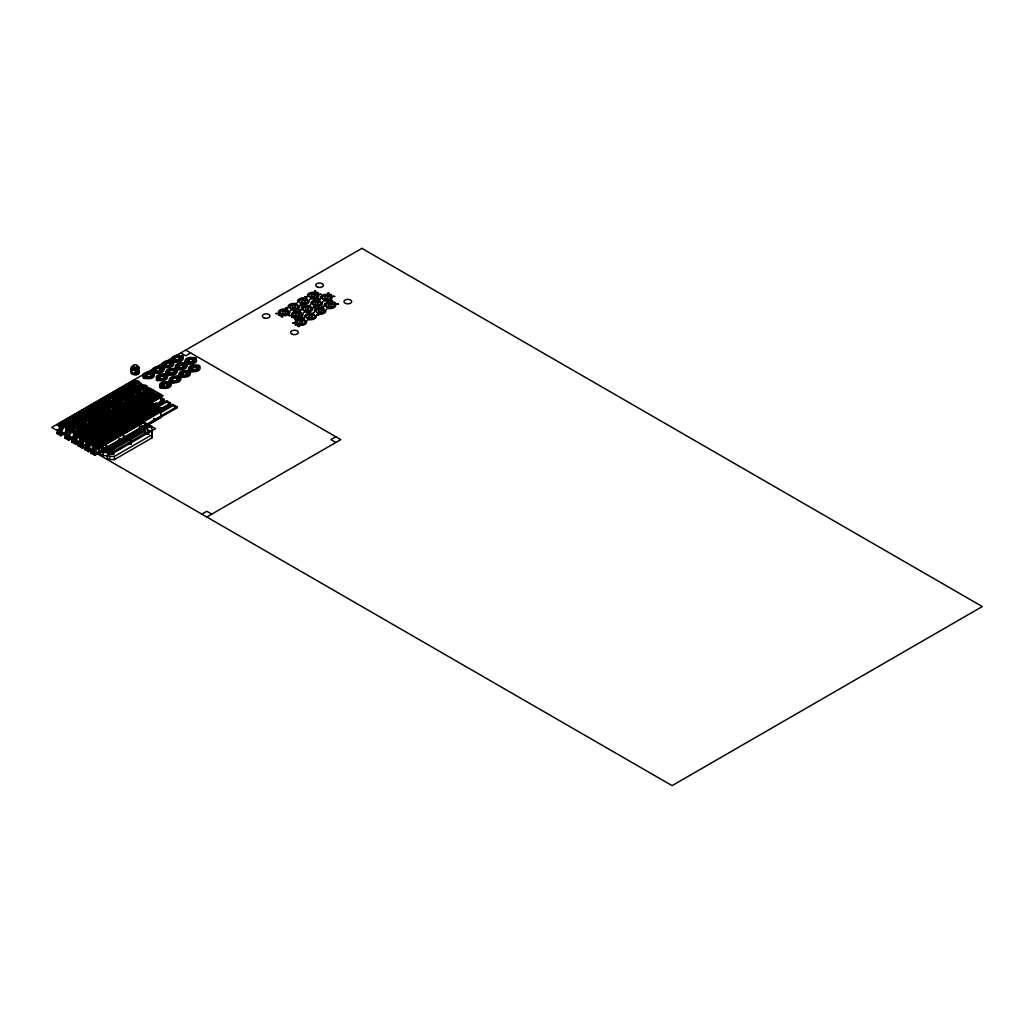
<?xml version="1.0" encoding="UTF-8"?>
<svg xmlns="http://www.w3.org/2000/svg" width="1034" height="1034" viewBox="0 0 1034 1034"><rect width="100%" height="100%" fill="white"/><g stroke="black" fill="none" stroke-linecap="round" stroke-linejoin="round"><path stroke-width="1.5" d="M145.458 430.919L107.833 452.633L107.833 455.787L103.064 455.684L100.582 454.249L100.841 451.238L143.028 426.887L145.251 428.166L145.458 434.073L145.251 431.32M114.412 459.587L114.412 456.433L152.024 434.719L151.83 431.966L149.594 430.674L107.407 455.038L107.161 458.049L109.643 459.471L114.412 459.587L152.024 437.873L152.024 434.719M136.604 373.158L136.604 372.292M138.297 368.66L138.297 369.526A4.033 2.327 0 0 1 137.91 372.679A4.033 2.327 0 0 1 132.417 372.692A4.033 2.327 0 0 1 131.99 369.539M133.864 408.921L133.011 408.895M163.837 385.656C162.558 387.259 169.938 386.186 167.004 385.075M166.435 364.808C165.22 366.45 172.355 365.299 169.602 364.239M183.199 374.476C182.074 376.169 189.222 374.903 186.353 373.894M189.338 361.267C187.981 362.934 195.555 361.68 192.492 360.672M92.491 436.813L90.927 436.865M103.581 444.129L104.964 443.793M136.087 370.844L135.066 370.702M160.128 377.268C156.47 378.715 166.267 379.594 163.462 377.436M166.267 364.046L164.923 364.433L166.422 364.705M163.669 384.906L162.325 385.255L163.824 385.566M179.489 366.088C175.78 367.509 185.59 368.453 182.798 366.23M183.031 373.726L181.687 374.114L183.186 374.386M189.157 360.504L187.813 360.853L189.325 361.163M133.218 423.436L133.916 422.984M136.837 365.933C138.672 363.929 130.736 364.666 133.14 366.566M159.921 369.655C161.42 367.833 154.609 368.117 155.772 370.25C155.914 371.801 162.222 371.154 159.934 369.823M169.589 364.071C171.747 362.688 164.755 362.327 166.306 363.903M163.462 377.294C165.556 375.833 158.46 375.626 160.167 377.126M179.27 358.475C180.73 356.627 173.854 357.053 175.185 359.069C175.198 360.646 181.596 359.935 179.296 358.669M167.004 384.919C169.188 383.485 161.95 383.2 163.708 384.751M182.811 366.114C184.892 364.718 177.99 364.369 179.528 365.946M176.672 379.336C178.145 377.552 171.424 377.824 172.536 379.93C172.652 381.456 178.921 380.874 176.698 379.504M192.492 360.53C194.534 359.108 187.412 358.772 189.209 360.362M186.353 373.752C188.459 372.33 181.415 372.033 183.07 373.584M84.62 436.839L85.318 436.477M131.344 371.943L130.969 370.689M86.649 419.287L87.373 419.054M135.04 391.356L135.855 391.395M147.448 415.138L148.263 415.177M66.473 428.27L142.278 384.467L145.277 385.772L68.593 430.041L67.585 429.459M142.511 414.13L143.894 414.13M137.083 366.876C135.557 367.16 139.836 367.031 136.85 366.101M63.501 425.245L61.872 426.59L59.869 425.439L137.548 380.59L139.551 381.753L137.212 382.696M71.32 429.756L69.692 431.113L67.688 429.95L145.355 385.1L147.371 386.264L145.031 387.207M134.717 382.528L136.346 381.184L137.289 382.838L135.661 384.183M142.524 387.052L144.165 385.708L145.109 387.349L143.48 388.694M149.012 388.319L146.13 386.264L69.692 430.39L73.285 432.044M59.765 423.371L133.968 380.538M133.968 381.96L59.765 424.806L59.765 430.674L65.724 434.112L65.724 427.817L63.113 426.305L63.113 428.864L59.765 424.948M61.277 424.961L134.472 382.696M60.773 425.53L137.457 381.262L134.498 379.943L58.679 423.72L61.032 425.388M63.746 425.09L136.94 382.826M61.484 426.745L135.932 383.769L134.213 381.96M62.234 426.603L135.428 384.338M63.113 426.305L137.561 383.33L140.172 384.829L140.172 388.125M56.663 430.325L61.626 427.456L56.663 424.586M190.67 352.956L185.706 355.812L180.743 352.956M61.484 427.921L91.806 410.408M94.572 408.818L109.733 400.055M112.486 398.465L134.549 385.734M65.969 426.952L140.172 384.118L134.213 380.538M66.447 432.548L60.877 435.766L56.909 433.479L56.909 432.328L62.479 429.11M140.172 384.971L65.969 427.817L65.969 434.112M56.909 433.479L62.479 430.26M67.585 427.882L141.787 385.049M141.787 386.483L67.585 429.317L67.585 435.185L73.543 438.636L73.543 432.328L70.932 430.816L70.932 433.375L69.304 432.432L68.593 430.041M69.097 429.472L142.291 387.207M56.909 432.328L60.877 434.616L66.447 431.411M71.553 429.601L144.76 387.336M69.304 431.256L143.752 388.28L143.041 387.065M70.053 431.113L143.248 388.862M70.932 430.816L145.38 387.84L147.991 389.34L147.991 392.636M69.304 432.432L73.44 430.041M76.193 428.451L85.848 422.88M88.601 421.29L109.281 409.348M112.034 407.758L121.689 402.187M124.442 400.597L134.097 395.027M136.85 393.424L139.616 391.834M74.267 437.059L68.696 440.277L64.728 437.989L64.728 436.839L70.325 433.466M73.789 431.462L147.991 388.629L142.033 385.049M147.991 389.482L73.789 432.328L73.789 438.636L76.529 437.046M64.728 437.989L70.286 434.771M75.404 432.393L149.594 389.559M149.594 390.994L75.404 433.828L75.404 439.708L79.864 442.281L79.864 436.555M75.87 434.241L152.799 389.831M151.559 393.967L150.861 391.576L76.413 434.564L77.111 436.943L78.752 437.886L78.752 435.909M64.728 436.839L68.696 439.14L74.267 435.921M77.511 435.185L154.441 390.774M77.111 435.779L151.559 392.791M77.111 436.943L154.312 392.274M82.733 440.342L75.766 444.362L71.798 442.074L71.798 440.923L77.369 437.705M154.312 393.708L80.109 436.555L80.109 442.281L82.862 440.691M81.725 436.051L155.927 393.217M71.798 442.074L77.369 438.855M155.927 394.639L81.725 437.485L81.725 443.353L86.197 445.938L86.197 440.2M82.203 437.899L159.133 393.489M71.798 440.923L75.766 443.211L82.733 439.204M83.832 438.843L160.761 394.432M83.444 439.424L157.892 396.449L157.194 395.234L82.746 438.209L83.444 440.6L85.072 441.544L85.072 439.566L160.645 395.932M83.444 440.6L157.892 397.612L157.918 395.789L153.2 392.92M89.053 444L82.1 448.019L78.119 445.719L78.119 444.581L83.689 441.363M160.645 397.366L86.442 440.2L86.442 445.938M149.852 404.023L88.058 439.708L92.517 442.423M78.119 445.719L83.689 442.513M149.852 405.457L88.058 441.13L88.058 447.011L92.517 449.596L92.517 443.857M88.536 441.557L153.058 404.307L154.686 405.25L90.165 442.5M151.817 408.43L151.106 406.052L89.066 441.867L89.777 444.258L91.406 445.202L91.406 443.211M78.119 444.581L82.1 446.869L89.053 442.849M153.11 405.871L164.251 399.434L159.52 396.578M89.777 443.082L151.817 407.267M151.714 407.823L164.251 400.585L164.251 399.434M151.029 408.65L160.645 403.092L160.645 397.224M89.777 444.258L154.557 406.75M93.991 448.459L88.42 451.677L84.452 449.376L84.452 448.226L90.023 445.021M152.683 408.844L166.603 400.804L170.571 403.092L170.571 404.242L158.047 411.48M153.446 409.374L153.446 407.396L154.557 408.042L92.776 443.857L92.776 449.596M94.378 443.353L156.173 407.68M84.452 449.376L90.023 446.158M154.066 409.18L166.603 401.942L170.571 404.242M156.173 409.115L94.378 444.788L94.378 450.669L98.85 453.241L98.85 447.515M94.857 445.202L159.378 407.952L161.02 408.895L96.498 446.145M158.137 412.088L157.439 409.697L95.399 445.525L96.097 447.903L97.739 448.846L97.739 446.869M84.452 448.226L88.42 450.527L93.991 447.308M158.047 410.33L170.571 403.092M96.097 446.74L158.137 410.912M96.097 447.903L160.89 410.408M97.855 446.934L142.524 421.148L155.552 428.671L110.884 454.456L72.794 432.471L149.723 388.047L163.088 395.763L151.442 402.484L164.264 409.891L98.98 447.58L99.096 453.241L103.129 450.914M160.399 411.687L172.937 404.449L176.904 406.75L176.904 407.887L94.753 455.322L90.785 453.034L90.785 451.884L96.343 448.666M94.378 450.527L97.067 448.976M101.203 446.727L142.149 423.087M90.785 453.034L96.343 449.816M99.6 447.942L144.269 422.156M160.399 412.837L172.937 405.599L176.904 407.887M90.785 451.884L94.753 454.172L176.904 406.75M105.817 449.363L108.505 447.812M111.194 446.261L113.869 444.71M116.558 443.159L119.246 441.608M123.279 439.282L130 435.404M132.675 433.853L135.364 432.302M138.052 430.751L140.74 429.2M143.429 427.649L160.89 417.568L160.89 411.7L159.779 411.054M104.434 450.734L149.103 424.948M107.769 450.527L148.728 426.887M106.166 451.742L150.835 425.943M117.592 450.165L121.766 447.748M201.837 514.131L206.8 511.274L211.763 514.131M335.843 436.762L330.88 439.631L335.843 442.5M206.8 517L340.806 439.631L185.706 350.087M133.722 380.383L140.534 383.924M66.189 427.107L59.468 423.617M131.189 368.983L131.202 368.97A4.033 2.327 0 0 1 131.383 368.505M135.868 371.581L136.604 371.516A4.033 2.327 0 0 1 135.764 371.645M61.006 425.09L58.667 426.034L59.623 427.675L61.95 426.732M68.813 429.601L66.486 430.545L67.443 432.186L69.769 431.256M142.434 422.958L145.251 424.16L145.458 426.913M148.999 426.745L151.83 427.96L152.024 430.713M128.914 389.314L129.689 389.314M84.995 432.716L85.757 432.716M97.726 440.006L97.726 440.846M149.439 417.555L148.87 418.266M136.889 368.143C136.423 369.888 132.779 369.048 132.378 367.574C134.51 366.941 138.646 367.652 136.889 368.143A1.758 1.008 0 0 1 135.351 369.267A1.758 1.008 0 0 1 133.399 368.363A1.758 1.008 0 0 1 134.976 367.251M138.039 370.909L138.504 369.513M138.414 370.96L138.466 370.947A4.214 2.43 0 0 1 137.961 374.218A4.214 2.43 0 0 1 132.262 374.179A4.214 2.43 0 0 1 131.848 370.909M107.833 448.627L103.064 448.51L100.673 447.127M114.412 452.427L109.643 452.31L107.252 450.927M100.841 451.238L103.064 452.53L107.833 452.633M107.407 455.038L109.643 456.317L114.412 456.433M145.251 398.31L144.243 398.956M151.507 401.955L150.757 402.73M149.852 389.559L154.312 392.132M156.173 393.217L160.645 395.789M140.378 385.656L143.028 387.194M146.88 389.417L150.848 391.705M146.88 390.555L149.516 392.08M164.251 400.585L160.27 398.297L160.27 397.146M150.098 404.023L154.557 406.608M156.418 407.68L160.89 410.265M150.098 405.457L151.106 406.052M156.418 409.115L157.439 409.697M59.765 423.513L65.724 426.952M67.585 428.024L73.543 431.462M75.404 432.535L79.864 435.12M81.725 436.193L86.197 438.778M94.378 443.496L98.85 446.081M68.839 429.898L66.473 428.503M134.006 366.32C134.368 368.026 131.292 366.98 133.037 366.01A3.684 2.133 0 0 0 132.507 369.164A3.684 2.133 0 0 0 138.026 369.022A3.684 2.133 0 0 0 137.07 365.868M131.434 371.671L131.163 369.771M152.024 437.873L151.83 431.966M172.937 404.449L172.937 405.599M166.603 400.804L166.603 401.942M154.557 408.042L154.557 411.054M154.312 393.566L154.312 396.578M153.95 393.489L153.95 394.639M143.752 388.28L143.752 389.443M138.129 372.705L138.129 374.127M136.785 373.222C137.638 375.471 134.097 375.058 135.764 372.421M135.932 383.769L135.932 384.932M131.383 369.28L131.383 370.133M109.643 456.317L109.643 459.471M103.064 452.53L103.064 455.684M94.753 454.172L94.753 455.322M88.42 450.527L88.42 451.677M82.1 446.869L82.1 448.019M75.766 443.211L75.766 444.362M68.696 439.14L68.696 440.277M60.877 434.616L60.877 435.766M179.696 355.567A2.663 1.538 0 0 0 182.01 355.463L183.251 356.006A2.663 1.538 0 0 0 182.966 357.48M171.903 359.199A2.663 1.538 0 0 1 168.839 360.969M162.235 364.795A2.663 1.538 0 0 1 159.171 366.553M152.554 370.379A2.663 1.538 0 0 1 149.491 372.15M143.196 376.647A2.663 1.538 0 0 1 143.028 377.979L144.178 378.638A2.663 1.538 0 0 1 146.492 378.534M154.234 374.89A2.663 1.538 0 0 1 157.297 373.119M163.915 369.293A2.663 1.538 0 0 1 166.978 367.535M173.583 363.709A2.663 1.538 0 0 1 176.659 361.939M192.919 357.622A2.663 1.538 0 0 0 195.232 357.518L196.434 358.126A2.663 1.538 0 0 0 196.189 359.522M185.125 361.254A2.663 1.538 0 0 1 182.062 363.012M175.457 366.837A2.663 1.538 0 0 1 172.381 368.608M165.776 372.421A2.663 1.538 0 0 1 162.713 374.192M156.418 378.69A2.663 1.538 0 0 1 156.237 380.021L157.401 380.693A2.663 1.538 0 0 1 159.714 380.577M167.456 376.932A2.663 1.538 0 0 1 170.52 375.161M177.137 371.348A2.663 1.538 0 0 1 180.2 369.577M186.805 365.752A2.663 1.538 0 0 1 189.868 363.981M196.46 365.248A2.663 1.538 0 0 0 198.774 365.144L199.924 365.816A2.663 1.538 0 0 0 199.73 367.148M188.666 368.879A2.663 1.538 0 0 1 185.603 370.65M178.998 374.463A2.663 1.538 0 0 1 175.935 376.234M169.317 380.06A2.663 1.538 0 0 1 166.254 381.83M159.96 386.328A2.663 1.538 0 0 1 159.792 387.66L160.942 388.319A2.663 1.538 0 0 1 163.256 388.202M170.998 384.57A2.663 1.538 0 0 1 174.061 382.8M180.679 378.974A2.663 1.538 0 0 1 183.742 377.203M190.346 373.39A2.663 1.538 0 0 1 193.423 371.62M136.837 370.715A1.758 1.008 0 0 1 134.963 371.994M137.108 365.933A4.033 2.327 0 0 1 138.336 369.397A4.033 2.327 0 0 1 132.21 369.577A4.033 2.327 0 0 1 132.856 366.049M150.111 374.088C154.182 379.323 139.68 374.696 150.111 374.088M173.001 370.547C170.52 369.539 166.823 372.563 170.623 372.731C173.066 374.437 175.289 371.141 172.988 370.65M195.904 367.005C200.273 372.111 185.345 367.794 195.904 367.044M103.413 448.317L104.395 447.528L103.426 448.252M119.052 439.295L120.034 438.506L119.065 439.23M139.396 427.546L140.353 426.719L139.422 427.417M153.549 419.377L154.467 418.512L153.549 419.377M155.281 403.764L156.263 402.976L155.294 403.699M278.986 311.648L280.382 311.712L278.999 311.583M288.654 306.064L290.063 306.129L288.68 305.986M292.195 313.703L293.604 313.716L292.195 313.703M295.75 321.328L297.146 321.393L295.75 321.29M298.335 300.48L299.731 300.545L298.348 300.442M301.876 308.106L303.285 308.171L301.902 308.042M305.418 315.745L306.827 315.809L305.431 315.706M308.016 294.884L309.412 294.91L308.016 294.884M311.557 302.523L312.953 302.587L311.57 302.484M315.099 310.148L316.507 310.174L315.099 310.148M321.238 296.939L322.634 297.004L321.251 296.9M324.779 304.565L326.175 304.629L324.805 304.487M152.373 372.589L154.48 372.679L152.399 372.511M162.054 367.005L164.16 367.057L162.054 367.005M165.595 374.644L167.702 374.683L165.608 374.592M169.137 382.27L171.243 382.36L169.162 382.192M171.734 361.422L173.841 361.461L171.747 361.383M175.276 369.048L177.383 369.138L175.302 368.97M178.817 376.686L180.924 376.725L178.817 376.686M184.957 363.464L187.064 363.503L184.957 363.464M188.498 371.103L190.605 371.141L188.511 371.051M68.955 420.631L70.532 420.683L68.955 420.631M76.775 425.142L78.351 425.233L76.813 425.052M84.594 429.653L86.171 429.705L84.607 429.614M90.914 433.311L92.491 433.362L90.927 433.259M97.248 436.968L98.825 437.007L97.248 436.968M103.581 440.613L105.145 440.717L103.607 440.523M106.063 446.326L107.523 446.365L106.063 446.326M106.063 450.333L107.523 450.372L106.063 450.333M112.628 450.113L114.102 450.204L112.667 450.036M112.628 454.133L114.102 454.172L112.641 454.081M123.434 436.296L124.894 436.335L123.447 436.245M123.434 440.303L124.894 440.355L123.447 440.264M128.513 386.251L130.09 386.289L128.513 386.251M130 440.083L131.473 440.135L130.013 440.045M130 444.103L131.473 444.142L130.013 444.064M136.333 390.762L137.91 390.8L136.333 390.762M141.322 383.614L65.478 427.52L61.872 425.879L138.31 381.753L141.322 383.614M140.805 426.267L142.265 426.305L140.805 426.267M142.408 410.886L143.984 410.937L142.408 410.886M140.805 430.273L142.265 430.325L140.805 430.273M144.153 395.272L145.729 395.324L144.153 395.272M147.371 430.066L148.844 430.105L147.384 430.015M148.741 414.544L150.318 414.595L148.754 414.492M147.371 434.073L148.844 434.112L147.371 434.073M150.473 398.93L152.05 398.969L150.486 398.878M275.832 313.535L277.241 313.573L275.832 313.535M278.443 315.124L279.71 315.59A2.663 1.538 0 0 1 282.036 315.473A5.752 3.322 0 0 0 287.723 314.943A5.752 3.322 0 0 0 289.766 311.829A2.663 1.538 0 0 1 292.829 310.058A5.752 3.322 0 0 0 299.446 306.232A2.663 1.538 0 0 1 302.51 304.474A5.752 3.322 0 0 0 309.127 300.648A2.663 1.538 0 0 1 312.19 298.878A5.752 3.322 0 0 0 317.58 297.702A5.752 3.322 0 0 0 318.498 294.419A2.663 1.538 0 0 1 318.692 293.074L317.554 292.402A2.663 1.538 0 0 1 315.228 292.506A5.752 3.322 0 0 0 309.502 293.023A5.752 3.322 0 0 0 307.447 296.138A2.663 1.538 0 0 1 304.384 297.908A5.752 3.322 0 0 0 297.766 301.734A2.663 1.538 0 0 1 294.703 303.492A5.752 3.322 0 0 0 288.085 307.318A2.663 1.538 0 0 1 285.022 309.088A5.752 3.322 0 0 0 279.607 310.278A5.752 3.322 0 0 0 278.728 313.586A2.663 1.538 0 0 1 278.56 314.918L278.443 315.124M281.287 316.688L282.683 316.766L281.313 316.598M285.513 307.951L286.909 308.029L285.539 307.873M286.612 310.458L288.021 310.497L286.612 310.458M289.055 315.577L290.464 315.628L289.068 315.538M291.666 317.167L292.932 317.632A2.663 1.538 0 0 1 295.259 317.516A5.752 3.322 0 0 0 300.946 316.986A5.752 3.322 0 0 0 302.988 313.871A2.663 1.538 0 0 1 306.051 312.1A5.752 3.322 0 0 0 312.669 308.287A2.663 1.538 0 0 1 315.732 306.516A5.752 3.322 0 0 0 322.349 302.691A2.663 1.538 0 0 1 325.413 300.92A5.752 3.322 0 0 0 330.802 299.744A5.752 3.322 0 0 0 331.72 296.461A2.663 1.538 0 0 1 331.914 295.117L330.777 294.457A2.663 1.538 0 0 1 328.45 294.561A5.752 3.322 0 0 0 322.724 295.065A5.752 3.322 0 0 0 320.669 298.193A2.663 1.538 0 0 1 317.593 299.95A5.752 3.322 0 0 0 310.988 303.776A2.663 1.538 0 0 1 307.925 305.547A5.752 3.322 0 0 0 301.308 309.36A2.663 1.538 0 0 1 298.244 311.131A5.752 3.322 0 0 0 292.829 312.32A5.752 3.322 0 0 0 291.95 315.628A2.663 1.538 0 0 1 291.782 316.973L291.691 317.102M292.596 323.215L294.005 323.254L292.596 323.215M294.509 318.731L295.905 318.769L294.522 318.692M296.293 304.875L297.689 304.952L296.319 304.797M295.207 324.805L296.474 325.258A2.663 1.538 0 0 1 298.8 325.141A5.752 3.322 0 0 0 304.487 324.624A5.752 3.322 0 0 0 306.529 321.509A2.663 1.538 0 0 1 309.593 319.739A5.752 3.322 0 0 0 316.21 315.913A2.663 1.538 0 0 1 319.273 314.142A5.752 3.322 0 0 0 325.891 310.329A2.663 1.538 0 0 1 328.954 308.559A5.752 3.322 0 0 0 334.344 307.382A5.752 3.322 0 0 0 335.262 304.099A2.663 1.538 0 0 1 335.455 302.755L334.318 302.083A2.663 1.538 0 0 1 331.992 302.187A5.752 3.322 0 0 0 326.266 302.691A5.752 3.322 0 0 0 324.211 305.818A2.663 1.538 0 0 1 321.147 307.589A5.752 3.322 0 0 0 314.53 311.402A2.663 1.538 0 0 1 311.467 313.173A5.752 3.322 0 0 0 304.849 316.999A2.663 1.538 0 0 1 301.786 318.769A5.752 3.322 0 0 0 296.37 319.958A5.752 3.322 0 0 0 295.491 323.267A2.663 1.538 0 0 1 295.323 324.598L295.22 324.766M298.736 309.993L300.131 310.032L298.736 309.993M298.05 326.356L299.446 326.447L298.076 326.279M299.834 312.501L301.23 312.552L299.847 312.462M300.648 305.508L302.044 305.547L300.661 305.469M302.277 317.632L303.686 317.671L302.29 317.58M304.875 296.771L306.271 296.81L304.888 296.732M303.376 320.139L304.784 320.178L303.376 320.139M305.974 299.291L307.369 299.33L305.986 299.24M309.515 306.917L310.911 306.956L309.515 306.917M314.556 291.187L315.952 291.226L314.556 291.149M313.056 314.556L314.452 314.594L313.069 314.504M313.871 307.55L315.267 307.589L313.871 307.55M315.654 293.695L317.05 293.734L315.667 293.656M318.097 298.813L319.493 298.865L318.097 298.813M317.412 315.189L318.808 315.228L317.412 315.15M319.196 301.333L320.592 301.411L319.222 301.243M319.997 294.328L321.406 294.38L320.01 294.289M321.639 306.452L323.035 306.491L321.652 306.413M322.737 308.959L324.133 309.011L322.75 308.92M327.778 293.229L329.174 293.268L327.778 293.191M328.877 295.737L330.273 295.789L328.877 295.737M331.319 300.868L332.715 300.946L331.345 300.778M332.418 303.376L333.814 303.414L332.418 303.376M333.219 296.383L334.615 296.422L333.219 296.383M336.761 304.009L338.17 304.048L336.761 304.009M284.57 314.866L285.966 314.918L284.583 314.827M294.251 309.269L295.646 309.334L294.276 309.192M297.792 316.908L299.188 316.96L297.792 316.908M301.333 324.547L302.729 324.598L301.346 324.495M303.931 303.686L305.327 303.738L303.931 303.686M307.473 311.324L308.869 311.376L307.486 311.286M311.014 318.95L312.41 319.002L311.04 318.873M313.612 298.102L315.008 298.154L313.638 298.025M317.154 305.728L318.55 305.78L317.154 305.689M320.695 313.367L322.091 313.418L320.695 313.367M326.822 300.144L328.23 300.196L326.834 300.106M330.363 307.783L331.772 307.835L330.402 307.693M361.9 248.367L51.7 427.456L672.1 785.633L982.3 606.544L361.9 248.367M151.972 390.645L75.043 435.055L75.999 436.71L152.929 392.287L151.972 390.645M158.305 394.303L81.376 438.713L82.332 440.355L159.262 395.944L158.305 394.303M152.231 405.121L87.709 442.371L88.653 444.013L153.174 406.763L152.231 405.121M158.551 408.766L94.029 446.016L94.986 447.67L159.507 410.42L158.551 408.766M327.998 297.314L326.925 296.693A1.758 1.008 0 0 0 324.598 297.534A1.758 1.008 0 0 0 326.537 298.658A1.758 1.008 0 0 0 327.998 297.314M314.775 295.272L313.703 294.651A1.758 1.008 0 0 0 311.376 295.491A1.758 1.008 0 0 0 313.315 296.603A1.758 1.008 0 0 0 314.775 295.272M331.539 304.952L330.466 304.319A1.758 1.008 0 0 0 328.14 305.172A1.758 1.008 0 0 0 330.079 306.284A1.758 1.008 0 0 0 331.539 304.952M318.317 302.897L317.244 302.277A1.758 1.008 0 0 0 314.918 303.117A1.758 1.008 0 0 0 316.856 304.242A1.758 1.008 0 0 0 318.317 302.897M305.108 300.855L304.022 300.235A1.758 1.008 0 0 0 301.695 301.075A1.758 1.008 0 0 0 303.634 302.199A1.758 1.008 0 0 0 305.108 300.855M321.858 310.536L320.786 309.916A1.758 1.008 0 0 0 318.459 310.756A1.758 1.008 0 0 0 320.398 311.88A1.758 1.008 0 0 0 321.858 310.536M308.649 308.494L307.563 307.861A1.758 1.008 0 0 0 305.237 308.714A1.758 1.008 0 0 0 307.176 309.825A1.758 1.008 0 0 0 308.649 308.494M295.427 306.439L294.341 305.818A1.758 1.008 0 0 0 292.027 306.659A1.758 1.008 0 0 0 293.966 307.783A1.758 1.008 0 0 0 295.427 306.439M312.19 316.12L311.105 315.499A1.758 1.008 0 0 0 308.791 316.339A1.758 1.008 0 0 0 310.73 317.464A1.758 1.008 0 0 0 312.19 316.12M298.968 314.077L297.882 313.457A1.758 1.008 0 0 0 295.569 314.297A1.758 1.008 0 0 0 297.508 315.422A1.758 1.008 0 0 0 298.968 314.077M285.746 312.035L284.66 311.402A1.758 1.008 0 0 0 282.347 312.255A1.758 1.008 0 0 0 284.285 313.367A1.758 1.008 0 0 0 285.746 312.035M302.51 321.716L301.424 321.083A1.758 1.008 0 0 0 299.11 321.936A1.758 1.008 0 0 0 301.049 323.047A1.758 1.008 0 0 0 302.51 321.716M165.892 366.269A4.033 2.327 0 0 0 171.941 364.252A4.033 2.327 0 0 0 165.892 362.236A4.033 2.327 0 0 0 165.892 366.269M166.371 365.79A3.089 1.784 0 0 0 170.998 364.252A3.089 1.784 0 0 0 166.371 362.701A3.089 1.784 0 0 0 166.371 365.79M175.573 360.685A4.033 2.327 0 0 0 181.622 358.669A4.033 2.327 0 0 0 175.573 356.64A4.033 2.327 0 0 0 175.573 360.685M176.038 360.207A3.089 1.784 0 0 0 180.679 358.669A3.089 1.784 0 0 0 176.038 357.118A3.089 1.784 0 0 0 176.038 360.207M156.69 371.387A3.089 1.784 0 0 0 161.317 369.836A3.089 1.784 0 0 0 156.69 368.298A3.089 1.784 0 0 0 156.69 371.387M156.212 371.852A4.033 2.327 0 0 0 162.273 369.836A4.033 2.327 0 0 0 156.212 367.82A4.033 2.327 0 0 0 156.212 371.852M147.009 376.971A3.089 1.784 0 0 0 151.636 375.42A3.089 1.784 0 0 0 147.009 373.881A3.089 1.784 0 0 0 147.009 376.971M146.531 377.449A4.033 2.327 0 0 0 152.593 375.42A4.033 2.327 0 0 0 146.531 373.403A4.033 2.327 0 0 0 146.531 377.449M159.753 379.491A4.033 2.327 0 0 0 165.815 377.475A4.033 2.327 0 0 0 159.753 375.458A4.033 2.327 0 0 0 159.753 379.491M160.231 379.013A3.089 1.784 0 0 0 164.858 377.475A3.089 1.784 0 0 0 160.231 375.924A3.089 1.784 0 0 0 160.231 379.013M169.434 373.907A4.033 2.327 0 0 0 175.483 371.878A4.033 2.327 0 0 0 169.434 369.862A4.033 2.327 0 0 0 169.434 373.907M169.912 373.429A3.089 1.784 0 0 0 174.539 371.878A3.089 1.784 0 0 0 169.912 370.34A3.089 1.784 0 0 0 169.912 373.429M189.261 362.249A3.089 1.784 0 0 0 193.901 360.711A3.089 1.784 0 0 0 189.261 359.16A3.089 1.784 0 0 0 189.261 362.249M188.447 362.598A4.033 2.327 0 0 0 194.819 360.944A4.033 2.327 0 0 0 189.157 358.578A4.033 2.327 0 0 0 188.447 362.598M179.593 367.846A3.089 1.784 0 0 0 184.22 366.294A3.089 1.784 0 0 0 179.593 364.756A3.089 1.784 0 0 0 179.593 367.846M179.115 368.311A4.033 2.327 0 0 0 185.164 366.294A4.033 2.327 0 0 0 179.115 364.278A4.033 2.327 0 0 0 179.115 368.311M182.656 375.949A4.033 2.327 0 0 0 188.705 373.933A4.033 2.327 0 0 0 182.656 371.917A4.033 2.327 0 0 0 182.656 375.949M183.134 375.471A3.089 1.784 0 0 0 187.761 373.933A3.089 1.784 0 0 0 183.134 372.382A3.089 1.784 0 0 0 183.134 375.471M191.988 370.224A4.033 2.327 0 0 0 198.36 368.582A4.033 2.327 0 0 0 192.699 366.217A4.033 2.327 0 0 0 191.988 370.224M192.802 369.888A3.089 1.784 0 0 0 197.442 368.337A3.089 1.784 0 0 0 192.802 366.799A3.089 1.784 0 0 0 192.802 369.888M173.453 381.055A3.089 1.784 0 0 0 178.081 379.517A3.089 1.784 0 0 0 173.453 377.966A3.089 1.784 0 0 0 173.453 381.055M172.975 381.533A4.033 2.327 0 0 0 179.037 379.517A4.033 2.327 0 0 0 172.975 377.5A4.033 2.327 0 0 0 172.975 381.533M163.773 386.651A3.089 1.784 0 0 0 168.4 385.1A3.089 1.784 0 0 0 163.773 383.562A3.089 1.784 0 0 0 163.773 386.651M163.294 387.117A4.033 2.327 0 0 0 169.356 385.1A4.033 2.327 0 0 0 163.294 383.084A4.033 2.327 0 0 0 163.294 387.117M162.131 387.879A5.752 3.322 0 0 0 171.062 385.307A5.752 3.322 0 0 0 162.752 382.128A5.752 3.322 0 0 0 162.131 387.879M155.074 372.615A5.752 3.322 0 0 0 163.979 370.03A5.752 3.322 0 0 0 155.643 366.876A5.752 3.322 0 0 0 155.074 372.615M191.432 371.206A5.752 3.322 0 0 0 200.105 368.375A5.752 3.322 0 0 0 191.523 365.441A5.752 3.322 0 0 0 191.432 371.206M145.367 378.198A5.752 3.322 0 0 0 154.299 375.626A5.752 3.322 0 0 0 145.988 372.447A5.752 3.322 0 0 0 145.367 378.198M172.187 382.322A5.609 3.244 0 0 0 180.614 379.517A5.609 3.244 0 0 0 172.187 376.712A5.609 3.244 0 0 0 172.187 382.322M174.785 361.473A5.609 3.244 0 0 0 183.199 358.669A5.609 3.244 0 0 0 174.785 355.851A5.609 3.244 0 0 0 174.785 361.473M158.965 380.279A5.609 3.244 0 0 0 167.392 377.475A5.609 3.244 0 0 0 158.965 374.67A5.609 3.244 0 0 0 158.965 380.279M187.878 363.567A5.752 3.322 0 0 0 196.563 360.737A5.752 3.322 0 0 0 187.981 357.816A5.752 3.322 0 0 0 187.878 363.567M177.977 369.073A5.752 3.322 0 0 0 186.883 366.475A5.752 3.322 0 0 0 178.533 363.335A5.752 3.322 0 0 0 177.977 369.073M181.868 376.738A5.609 3.244 0 0 0 190.295 373.933A5.609 3.244 0 0 0 181.868 371.116A5.609 3.244 0 0 0 181.868 376.738M164.755 367.031A5.752 3.322 0 0 0 173.66 364.433A5.752 3.322 0 0 0 165.311 361.28A5.752 3.322 0 0 0 164.755 367.031M168.645 374.696A5.609 3.244 0 0 0 177.072 371.878A5.609 3.244 0 0 0 168.645 369.073A5.609 3.244 0 0 0 168.645 374.696M317.632 287.181A3.865 2.223 0 0 0 323.422 285.255A3.865 2.223 0 0 0 317.632 283.329A3.865 2.223 0 0 0 317.632 287.181M345.925 303.531A3.865 2.223 0 0 0 351.715 301.592A3.865 2.223 0 0 0 345.925 299.666A3.865 2.223 0 0 0 345.925 303.531M292.532 334.357A3.865 2.223 0 0 0 298.322 332.418A3.865 2.223 0 0 0 292.532 330.492A3.865 2.223 0 0 0 292.532 334.357M264.239 318.007A3.865 2.223 0 0 0 270.029 316.081A3.865 2.223 0 0 0 264.239 314.155A3.865 2.223 0 0 0 264.239 318.007M281.713 314.258A4.058 2.339 0 0 0 288.124 312.604A4.058 2.339 0 0 0 282.437 310.226A4.058 2.339 0 0 0 281.713 314.258M291.381 308.675A4.058 2.339 0 0 0 297.792 307.02A4.058 2.339 0 0 0 292.118 304.642A4.058 2.339 0 0 0 291.381 308.675M310.743 297.495A4.058 2.339 0 0 0 317.154 295.84A4.058 2.339 0 0 0 311.467 293.462A4.058 2.339 0 0 0 310.743 297.495M301.333 303.298A4.214 2.43 0 0 0 307.654 301.191A4.214 2.43 0 0 0 301.333 299.084A4.214 2.43 0 0 0 301.333 303.298M298.477 323.939A4.058 2.339 0 0 0 304.888 322.285A4.058 2.339 0 0 0 299.201 319.907A4.058 2.339 0 0 0 298.477 323.939M308.429 318.562A4.214 2.43 0 0 0 314.737 316.456A4.214 2.43 0 0 0 308.429 314.349A4.214 2.43 0 0 0 308.429 318.562M327.507 307.176A4.058 2.339 0 0 0 333.917 305.521A4.058 2.339 0 0 0 328.23 303.143A4.058 2.339 0 0 0 327.507 307.176M318.175 312.888A4.058 2.339 0 0 0 324.262 310.872A4.058 2.339 0 0 0 318.175 308.843A4.058 2.339 0 0 0 318.175 312.888M314.633 305.263A4.058 2.339 0 0 0 320.721 303.233A4.058 2.339 0 0 0 314.633 301.204A4.058 2.339 0 0 0 314.633 305.263M324.237 299.757A4.214 2.43 0 0 0 330.557 297.65A4.214 2.43 0 0 0 324.237 295.543A4.214 2.43 0 0 0 324.237 299.757M304.875 310.924A4.214 2.43 0 0 0 311.195 308.817A4.214 2.43 0 0 0 304.875 306.723A4.214 2.43 0 0 0 304.875 310.924M295.285 316.443A4.058 2.339 0 0 0 301.359 314.414A4.058 2.339 0 0 0 295.285 312.384A4.058 2.339 0 0 0 295.285 316.443M307.951 318.511A4.382 2.533 0 0 0 314.892 316.714A4.382 2.533 0 0 0 308.739 314.142A4.382 2.533 0 0 0 307.951 318.511M310.549 297.65A4.382 2.533 0 0 0 317.49 295.866A4.382 2.533 0 0 0 311.337 293.294A4.382 2.533 0 0 0 310.549 297.65M327.688 307.473A4.382 2.533 0 0 0 334.266 305.276A4.382 2.533 0 0 0 327.688 303.091A4.382 2.533 0 0 0 327.688 307.473M298.27 324.094A4.382 2.533 0 0 0 305.211 322.311A4.382 2.533 0 0 0 299.059 319.726A4.382 2.533 0 0 0 298.27 324.094M281.519 314.414A4.382 2.533 0 0 0 288.447 312.63A4.382 2.533 0 0 0 282.295 310.058A4.382 2.533 0 0 0 281.519 314.414M300.868 303.246A4.382 2.533 0 0 0 307.809 301.45A4.382 2.533 0 0 0 301.657 298.878A4.382 2.533 0 0 0 300.868 303.246M317.632 312.914A4.382 2.533 0 0 0 324.573 311.131A4.382 2.533 0 0 0 318.42 308.559A4.382 2.533 0 0 0 317.632 312.914M291.187 308.83A4.382 2.533 0 0 0 298.128 307.033A4.382 2.533 0 0 0 291.976 304.461A4.382 2.533 0 0 0 291.187 308.83M314.465 305.431A4.382 2.533 0 0 0 321.057 303.233A4.382 2.533 0 0 0 314.465 301.036A4.382 2.533 0 0 0 314.465 305.431M323.771 299.692A4.382 2.533 0 0 0 330.712 297.908A4.382 2.533 0 0 0 324.56 295.336A4.382 2.533 0 0 0 323.771 299.692M304.41 310.872A4.382 2.533 0 0 0 311.35 309.088A4.382 2.533 0 0 0 305.198 306.516A4.382 2.533 0 0 0 304.41 310.872M294.729 316.456A4.382 2.533 0 0 0 301.67 314.672A4.382 2.533 0 0 0 295.517 312.1A4.382 2.533 0 0 0 294.729 316.456"/></g></svg>
